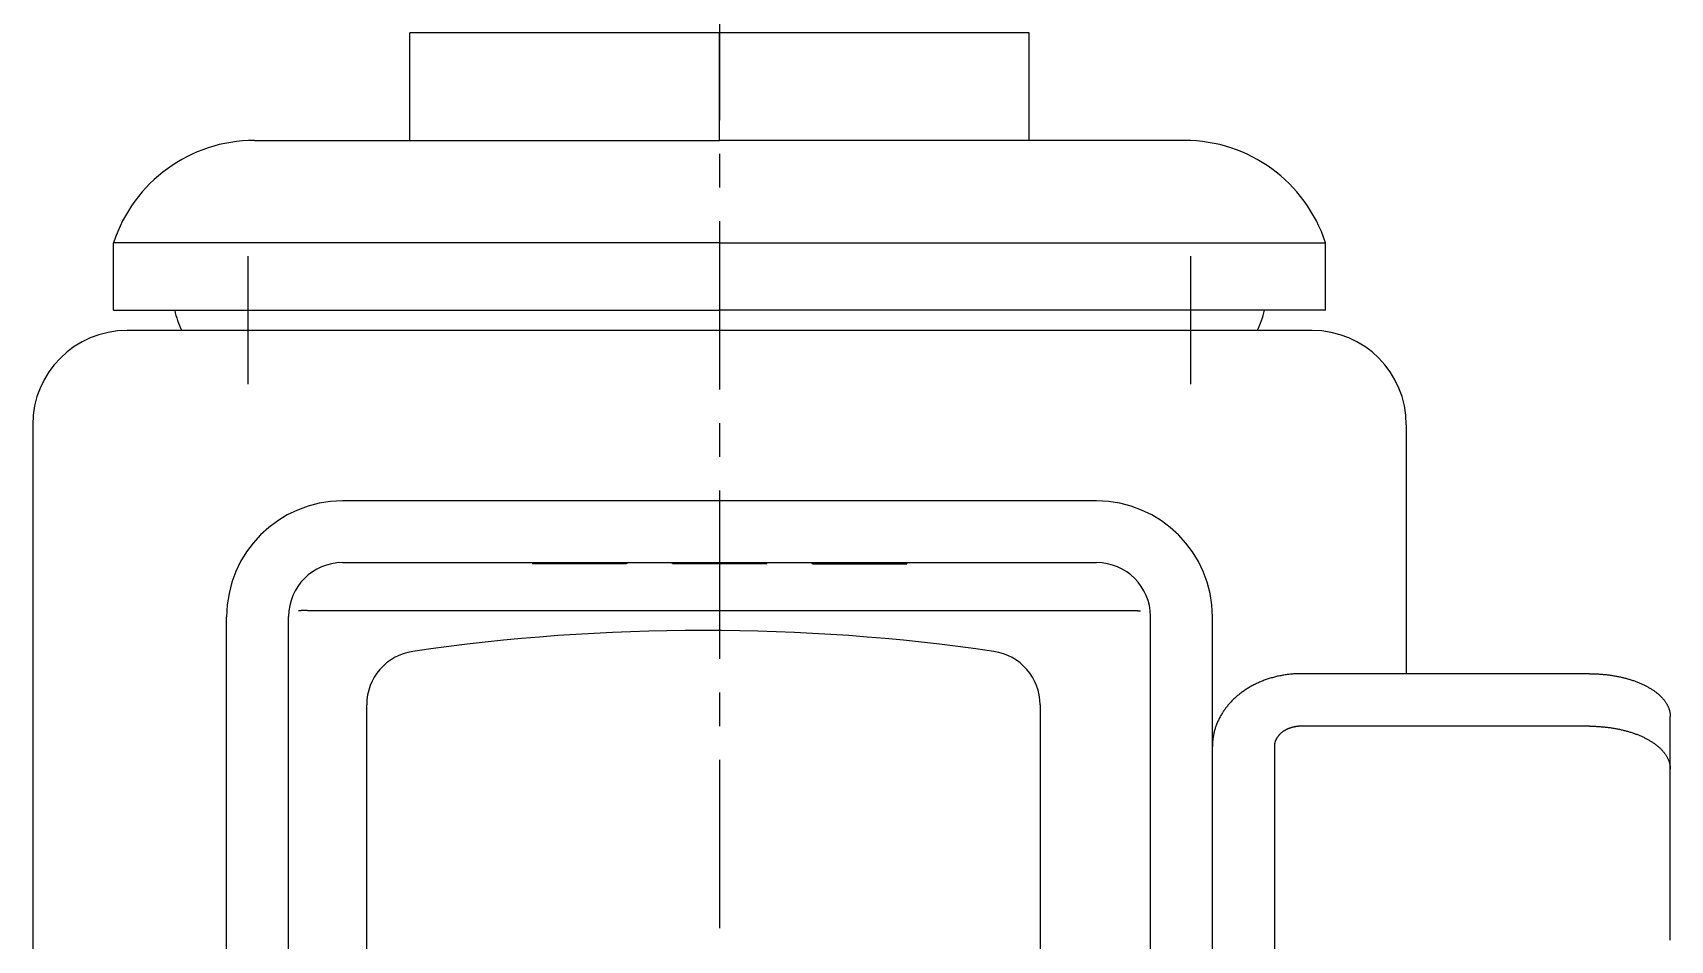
# Model space of a CAD drawing. Extents: x 1 to 224, y -18 to 261.
# Drawn here: x 30.4 to 91.2, y 103.7 to 137.4 of the extents above; entities that cross this region are included whole.
import ezdxf

# ---------------------------------------------------------------- set-up
doc = ezdxf.new("R2010")
doc.units = 0
doc.header["$LTSCALE"] = 5
doc.linetypes.add('CENTER', pattern=[2, 1.25, -0.25, 0.25, -0.25])
doc.layers.get('0').update_dxf_attribs({"linetype": 'CONTINUOUS'})
doc.layers.add('CENTER', color=1, linetype='CENTER')

msp = doc.modelspace()

# ---------------------------------------------------------------- linework, layer by layer
at = {"color": 7, "linetype": 'CONTINUOUS'}
for p, q in [((44.353216, 133.427992), (44.353216, 137.427992)), ((67.353216, 137.427992), (44.353216, 137.427992)), ((55.853216, 133.427992), (55.853216, 137.427992)), ((67.353216, 133.427992), (67.353216, 137.427992)), ((38.583895, 133.427992), (55.853216, 133.427992)), ((73.122538, 133.427992), (55.853216, 133.427992)), ((33.353216, 127.127992), (33.353216, 129.627992)), ((55.853216, 129.627992), (33.353216, 129.627992)), ((55.853216, 129.627992), (78.353216, 129.627992)), ((78.353216, 127.127992), (78.353216, 129.627992)), ((33.353216, 127.127992), (55.853216, 127.127992)), ((78.353216, 127.127992), (55.853216, 127.127992)), ((77.853216, 126.371742), (33.853216, 126.371742)), ((30.353216, 122.871742), (30.353216, 99.572241)), ((81.353216, 122.871742), (81.353216, 113.623378)), ((69.853216, 120.0406), (41.853216, 120.0406)), ((41.853216, 117.749352), (69.853216, 117.749352)), ((48.925619, 117.749352), (48.903212, 117.702992)), ((52.389115, 117.702992), (48.903212, 117.702992)), ((50.696426, 117.749352), (50.646163, 117.702992)), ((52.469412, 117.749352), (52.389115, 117.702992)), ((54.110265, 117.702992), (54.08023, 117.749352)), ((57.596168, 117.702992), (54.110265, 117.702992)), ((57.596168, 117.702992), (57.626202, 117.749352)), ((59.23702, 117.749352), (59.317318, 117.702992)), ((59.317318, 117.702992), (62.803221, 117.702992)), ((61.010006, 117.749352), (61.060269, 117.702992)), ((62.780813, 117.749352), (62.803221, 117.702992)), ((37.553216, 66.731742), (37.553216, 115.7406)), ((39.853216, 66.731742), (39.853216, 115.749352)), ((40.553216, 115.971742), (71.153216, 115.971742)), ((71.853216, 101.223267), (71.853216, 115.749352)), ((74.153216, 66.731742), (74.153216, 115.7406)), ((88.153216, 113.623378), (77.453216, 113.623378)), ((42.753216, 77.731742), (42.753216, 112.472658)), ((67.753216, 112.472658), (67.753216, 77.731742)), ((91.153216, 103.724078), (91.153216, 112.03362)), ((88.153216, 111.672867), (77.453216, 111.672867)), ((76.453216, 110.921615), (76.453216, 68.802588))]:
    msp.add_line(p, q, dxfattribs=at)
for points in [[(40.5532, 115.972, 0), (40.5506, 115.972, 0), (40.548, 115.972, 0), (40.5454, 115.972, 0), (40.5427, 115.972, 0), (40.5401, 115.972, 0), (40.5375, 115.972, 0), (40.5349, 115.972, 0), (40.5323, 115.972, 0), (40.5296, 115.972, 0), (40.527, 115.972, 0), (40.5244, 115.972, 0), (40.5218, 115.972, 0), (40.5192, 115.972, 0), (40.5165, 115.972, 0), (40.5139, 115.972, 0), (40.5113, 115.972, 0), (40.5087, 115.971, 0), (40.5061, 115.971, 0), (40.5035, 115.971, 0), (40.5008, 115.971, 0), (40.4982, 115.971, 0), (40.4956, 115.971, 0), (40.493, 115.971, 0), (40.4904, 115.971, 0), (40.4877, 115.971, 0), (40.4851, 115.971, 0), (40.4825, 115.971, 0), (40.4799, 115.971, 0), (40.4773, 115.971, 0), (40.4746, 115.971, 0), (40.472, 115.971, 0), (40.4694, 115.971, 0), (40.4668, 115.971, 0), (40.4642, 115.971, 0), (40.4615, 115.971, 0), (40.4589, 115.971, 0), (40.4563, 115.971, 0), (40.4537, 115.97, 0), (40.4511, 115.97, 0), (40.4485, 115.97, 0), (40.4458, 115.97, 0), (40.4432, 115.97, 0), (40.4406, 115.97, 0), (40.438, 115.97, 0), (40.4354, 115.97, 0), (40.4327, 115.97, 0), (40.4301, 115.97, 0), (40.4275, 115.97, 0), (40.4249, 115.97, 0), (40.4223, 115.969, 0), (40.4196, 115.969, 0), (40.417, 115.969, 0), (40.4144, 115.969, 0), (40.4118, 115.969, 0), (40.4092, 115.969, 0), (40.4066, 115.969, 0), (40.4039, 115.969, 0), (40.4013, 115.969, 0), (40.3987, 115.969, 0), (40.3961, 115.968, 0), (40.3935, 115.968, 0), (40.3908, 115.968, 0), (40.3882, 115.968, 0), (40.3856, 115.968, 0), (40.383, 115.968, 0), (40.3804, 115.968, 0), (40.3777, 115.968, 0), (40.3751, 115.968, 0), (40.3725, 115.967, 0), (40.3699, 115.967, 0), (40.3673, 115.967, 0), (40.3647, 115.967, 0), (40.362, 115.967, 0), (40.3594, 115.967, 0), (40.3568, 115.967, 0), (40.3542, 115.967, 0), (40.3516, 115.966, 0), (40.3489, 115.966, 0), (40.3463, 115.966, 0), (40.3437, 115.966, 0), (40.3411, 115.966, 0), (40.3385, 115.966, 0), (40.3359, 115.966, 0), (40.3332, 115.965, 0), (40.3306, 115.965, 0), (40.328, 115.965, 0), (40.3254, 115.965, 0), (40.3228, 115.965, 0), (40.3201, 115.965, 0), (40.3175, 115.964, 0), (40.3149, 115.964, 0), (40.3123, 115.964, 0), (40.3097, 115.964, 0), (40.3071, 115.964, 0), (40.3044, 115.964, 0), (40.3018, 115.963, 0), (40.2992, 115.963, 0), (40.2966, 115.963, 0), (40.294, 115.963, 0), (40.2914, 115.963, 0), (40.2887, 115.963, 0), (40.2861, 115.962, 0), (40.2835, 115.962, 0), (40.2809, 115.962, 0), (40.2783, 115.962, 0), (40.2756, 115.962, 0), (40.273, 115.961, 0), (40.2704, 115.961, 0), (40.2678, 115.961, 0), (40.2652, 115.961, 0), (40.2626, 115.961, 0), (40.2599, 115.96, 0), (40.2573, 115.96, 0), (40.2547, 115.96, 0), (40.2521, 115.96, 0), (40.2495, 115.96, 0), (40.2469, 115.959, 0), (40.2442, 115.959, 0), (40.2416, 115.959, 0), (40.239, 115.959, 0), (40.2364, 115.959, 0), (40.2338, 115.958, 0), (40.2312, 115.958, 0), (40.2285, 115.958, 0), (40.2259, 115.958, 0), (40.2233, 115.957, 0), (40.2207, 115.957, 0), (40.2181, 115.957, 0)], [(71.1532, 115.972, 0), (71.1558, 115.972, 0), (71.1585, 115.972, 0), (71.1611, 115.972, 0), (71.1637, 115.972, 0), (71.1663, 115.972, 0), (71.1689, 115.972, 0), (71.1715, 115.972, 0), (71.1742, 115.972, 0), (71.1768, 115.972, 0), (71.1794, 115.972, 0), (71.182, 115.972, 0), (71.1846, 115.972, 0), (71.1873, 115.972, 0), (71.1899, 115.972, 0), (71.1925, 115.972, 0), (71.1951, 115.972, 0), (71.1977, 115.971, 0), (71.2004, 115.971, 0), (71.203, 115.971, 0), (71.2056, 115.971, 0), (71.2082, 115.971, 0), (71.2108, 115.971, 0), (71.2135, 115.971, 0), (71.2161, 115.971, 0), (71.2187, 115.971, 0), (71.2213, 115.971, 0), (71.2239, 115.971, 0), (71.2266, 115.971, 0), (71.2292, 115.971, 0), (71.2318, 115.971, 0), (71.2344, 115.971, 0), (71.237, 115.971, 0), (71.2396, 115.971, 0), (71.2423, 115.971, 0), (71.2449, 115.971, 0), (71.2475, 115.971, 0), (71.2501, 115.971, 0), (71.2527, 115.97, 0), (71.2554, 115.97, 0), (71.258, 115.97, 0), (71.2606, 115.97, 0), (71.2632, 115.97, 0), (71.2658, 115.97, 0), (71.2685, 115.97, 0), (71.2711, 115.97, 0), (71.2737, 115.97, 0), (71.2763, 115.97, 0), (71.2789, 115.97, 0), (71.2815, 115.97, 0), (71.2842, 115.969, 0), (71.2868, 115.969, 0), (71.2894, 115.969, 0), (71.292, 115.969, 0), (71.2946, 115.969, 0), (71.2973, 115.969, 0), (71.2999, 115.969, 0), (71.3025, 115.969, 0), (71.3051, 115.969, 0), (71.3077, 115.969, 0), (71.3104, 115.968, 0), (71.313, 115.968, 0), (71.3156, 115.968, 0), (71.3182, 115.968, 0), (71.3208, 115.968, 0), (71.3234, 115.968, 0), (71.3261, 115.968, 0), (71.3287, 115.968, 0), (71.3313, 115.968, 0), (71.3339, 115.967, 0), (71.3365, 115.967, 0), (71.3392, 115.967, 0), (71.3418, 115.967, 0), (71.3444, 115.967, 0), (71.347, 115.967, 0), (71.3496, 115.967, 0), (71.3522, 115.967, 0), (71.3549, 115.966, 0), (71.3575, 115.966, 0), (71.3601, 115.966, 0), (71.3627, 115.966, 0), (71.3653, 115.966, 0), (71.368, 115.966, 0), (71.3706, 115.966, 0), (71.3732, 115.965, 0), (71.3758, 115.965, 0), (71.3784, 115.965, 0), (71.381, 115.965, 0), (71.3837, 115.965, 0), (71.3863, 115.965, 0), (71.3889, 115.964, 0), (71.3915, 115.964, 0), (71.3941, 115.964, 0), (71.3968, 115.964, 0), (71.3994, 115.964, 0), (71.402, 115.964, 0), (71.4046, 115.963, 0), (71.4072, 115.963, 0), (71.4098, 115.963, 0), (71.4125, 115.963, 0), (71.4151, 115.963, 0), (71.4177, 115.963, 0), (71.4203, 115.962, 0), (71.4229, 115.962, 0), (71.4256, 115.962, 0), (71.4282, 115.962, 0), (71.4308, 115.962, 0), (71.4334, 115.961, 0), (71.436, 115.961, 0), (71.4386, 115.961, 0), (71.4413, 115.961, 0), (71.4439, 115.961, 0), (71.4465, 115.96, 0), (71.4491, 115.96, 0), (71.4517, 115.96, 0), (71.4543, 115.96, 0), (71.457, 115.96, 0), (71.4596, 115.959, 0), (71.4622, 115.959, 0), (71.4648, 115.959, 0), (71.4674, 115.959, 0), (71.47, 115.959, 0), (71.4727, 115.958, 0), (71.4753, 115.958, 0), (71.4779, 115.958, 0), (71.4805, 115.958, 0), (71.4831, 115.957, 0), (71.4857, 115.957, 0), (71.4884, 115.957, 0)], [(77.4532, 113.623, 0), (77.4127, 113.623, 0), (77.3722, 113.623, 0), (77.3318, 113.622, 0), (77.2913, 113.62, 0), (77.2509, 113.618, 0), (77.2105, 113.616, 0), (77.1701, 113.613, 0), (77.1298, 113.61, 0), (77.0895, 113.607, 0), (77.0493, 113.603, 0), (77.0091, 113.599, 0), (76.969, 113.594, 0), (76.929, 113.589, 0), (76.889, 113.584, 0), (76.8492, 113.578, 0), (76.8094, 113.571, 0), (76.7697, 113.565, 0), (76.7302, 113.558, 0), (76.6907, 113.55, 0), (76.6514, 113.542, 0), (76.6122, 113.534, 0), (76.5731, 113.526, 0), (76.5341, 113.516, 0), (76.4953, 113.507, 0), (76.4566, 113.497, 0), (76.4181, 113.487, 0), (76.3797, 113.476, 0), (76.3415, 113.465, 0), (76.3034, 113.454, 0), (76.2656, 113.442, 0), (76.2279, 113.43, 0), (76.1904, 113.418, 0), (76.153, 113.405, 0), (76.1159, 113.392, 0), (76.079, 113.378, 0), (76.0423, 113.364, 0), (76.0058, 113.35, 0), (75.9695, 113.335, 0), (75.9334, 113.32, 0), (75.8976, 113.304, 0), (75.862, 113.289, 0), (75.8267, 113.272, 0), (75.7915, 113.256, 0), (75.7567, 113.239, 0), (75.7221, 113.222, 0), (75.6877, 113.204, 0), (75.6536, 113.186, 0), (75.6198, 113.168, 0), (75.5863, 113.149, 0), (75.553, 113.131, 0), (75.5201, 113.111, 0), (75.4874, 113.092, 0), (75.455, 113.072, 0), (75.423, 113.052, 0), (75.3912, 113.031, 0), (75.3597, 113.01, 0), (75.3286, 112.989, 0), (75.2977, 112.967, 0), (75.2672, 112.946, 0), (75.2371, 112.923, 0), (75.2072, 112.901, 0), (75.1777, 112.878, 0), (75.1486, 112.855, 0), (75.1198, 112.832, 0), (75.0913, 112.808, 0), (75.0632, 112.785, 0), (75.0355, 112.76, 0), (75.0081, 112.736, 0), (74.9811, 112.711, 0), (74.9544, 112.686, 0), (74.9282, 112.661, 0), (74.9023, 112.636, 0), (74.8768, 112.61, 0), (74.8517, 112.584, 0), (74.827, 112.558, 0), (74.8026, 112.531, 0), (74.7787, 112.504, 0), (74.7552, 112.477, 0), (74.7321, 112.45, 0), (74.7094, 112.423, 0), (74.6871, 112.395, 0), (74.6652, 112.367, 0), (74.6437, 112.339, 0), (74.6227, 112.311, 0), (74.6021, 112.282, 0), (74.5819, 112.253, 0), (74.5622, 112.224, 0), (74.5429, 112.195, 0), (74.524, 112.166, 0), (74.5056, 112.136, 0), (74.4876, 112.107, 0), (74.4701, 112.077, 0), (74.453, 112.047, 0), (74.4363, 112.016, 0), (74.4201, 111.986, 0), (74.4044, 111.956, 0), (74.3891, 111.925, 0), (74.3743, 111.894, 0), (74.36, 111.863, 0), (74.3461, 111.832, 0), (74.3327, 111.801, 0), (74.3198, 111.769, 0), (74.3073, 111.738, 0), (74.2953, 111.706, 0), (74.2838, 111.674, 0), (74.2728, 111.642, 0), (74.2622, 111.61, 0), (74.2521, 111.578, 0), (74.2425, 111.546, 0), (74.2334, 111.514, 0), (74.2248, 111.481, 0), (74.2166, 111.449, 0), (74.209, 111.416, 0), (74.2018, 111.384, 0), (74.1951, 111.351, 0), (74.1889, 111.318, 0), (74.1832, 111.285, 0), (74.178, 111.252, 0), (74.1733, 111.219, 0), (74.1691, 111.186, 0), (74.1654, 111.153, 0), (74.1622, 111.12, 0), (74.1594, 111.087, 0), (74.1572, 111.054, 0), (74.1555, 111.021, 0), (74.1542, 110.988, 0), (74.1535, 110.955, 0), (74.1532, 110.922, 0)], [(88.1532, 113.623, 0), (88.19, 113.623, 0), (88.2268, 113.623, 0), (88.2636, 113.622, 0), (88.3004, 113.621, 0), (88.3372, 113.62, 0), (88.3739, 113.619, 0), (88.4106, 113.618, 0), (88.4473, 113.616, 0), (88.4839, 113.614, 0), (88.5204, 113.611, 0), (88.557, 113.609, 0), (88.5934, 113.606, 0), (88.6298, 113.603, 0), (88.6661, 113.6, 0), (88.7023, 113.597, 0), (88.7385, 113.593, 0), (88.7746, 113.589, 0), (88.8105, 113.585, 0), (88.8464, 113.58, 0), (88.8822, 113.576, 0), (88.9178, 113.571, 0), (88.9534, 113.566, 0), (88.9888, 113.56, 0), (89.0241, 113.555, 0), (89.0592, 113.549, 0), (89.0943, 113.543, 0), (89.1291, 113.537, 0), (89.1639, 113.53, 0), (89.1985, 113.524, 0), (89.2329, 113.517, 0), (89.2672, 113.51, 0), (89.3013, 113.502, 0), (89.3352, 113.495, 0), (89.3689, 113.487, 0), (89.4025, 113.479, 0), (89.4359, 113.471, 0), (89.4691, 113.462, 0), (89.502, 113.454, 0), (89.5348, 113.445, 0), (89.5674, 113.436, 0), (89.5998, 113.426, 0), (89.6319, 113.417, 0), (89.6638, 113.407, 0), (89.6955, 113.397, 0), (89.727, 113.387, 0), (89.7582, 113.377, 0), (89.7892, 113.366, 0), (89.8199, 113.355, 0), (89.8504, 113.345, 0), (89.8806, 113.333, 0), (89.9106, 113.322, 0), (89.9403, 113.311, 0), (89.9697, 113.299, 0), (89.9989, 113.287, 0), (90.0278, 113.275, 0), (90.0564, 113.263, 0), (90.0847, 113.25, 0), (90.1127, 113.237, 0), (90.1405, 113.225, 0), (90.1679, 113.212, 0), (90.195, 113.198, 0), (90.2218, 113.185, 0), (90.2483, 113.171, 0), (90.2745, 113.158, 0), (90.3004, 113.144, 0), (90.326, 113.13, 0), (90.3512, 113.116, 0), (90.3761, 113.101, 0), (90.4006, 113.087, 0), (90.4248, 113.072, 0), (90.4487, 113.057, 0), (90.4722, 113.042, 0), (90.4954, 113.027, 0), (90.5183, 113.012, 0), (90.5407, 112.996, 0), (90.5628, 112.981, 0), (90.5846, 112.965, 0), (90.606, 112.949, 0), (90.627, 112.933, 0), (90.6476, 112.917, 0), (90.6679, 112.901, 0), (90.6878, 112.884, 0), (90.7073, 112.868, 0), (90.7264, 112.851, 0), (90.7451, 112.834, 0), (90.7635, 112.817, 0), (90.7814, 112.8, 0), (90.799, 112.783, 0), (90.8161, 112.766, 0), (90.8329, 112.748, 0), (90.8492, 112.731, 0), (90.8652, 112.713, 0), (90.8807, 112.696, 0), (90.8958, 112.678, 0), (90.9106, 112.66, 0), (90.9249, 112.642, 0), (90.9387, 112.624, 0), (90.9522, 112.606, 0), (90.9652, 112.588, 0), (90.9778, 112.569, 0), (90.99, 112.551, 0), (91.0018, 112.532, 0), (91.0131, 112.514, 0), (91.024, 112.495, 0), (91.0345, 112.476, 0), (91.0445, 112.458, 0), (91.0541, 112.439, 0), (91.0633, 112.42, 0), (91.072, 112.401, 0), (91.0803, 112.382, 0), (91.0882, 112.363, 0), (91.0956, 112.344, 0), (91.1025, 112.325, 0), (91.109, 112.305, 0), (91.1151, 112.286, 0), (91.1207, 112.267, 0), (91.1259, 112.248, 0), (91.1307, 112.228, 0), (91.1349, 112.209, 0), (91.1388, 112.189, 0), (91.1422, 112.17, 0), (91.1451, 112.151, 0), (91.1476, 112.131, 0), (91.1496, 112.112, 0), (91.1512, 112.092, 0), (91.1523, 112.073, 0), (91.153, 112.053, 0), (91.1532, 112.034, 0)], [(77.4532, 111.673, 0), (77.4409, 111.673, 0), (77.4287, 111.673, 0), (77.4164, 111.672, 0), (77.4041, 111.672, 0), (77.3919, 111.671, 0), (77.3797, 111.671, 0), (77.3674, 111.67, 0), (77.3552, 111.669, 0), (77.343, 111.668, 0), (77.3308, 111.667, 0), (77.3186, 111.666, 0), (77.3065, 111.665, 0), (77.2944, 111.663, 0), (77.2823, 111.662, 0), (77.2702, 111.66, 0), (77.2581, 111.658, 0), (77.2461, 111.657, 0), (77.2341, 111.655, 0), (77.2222, 111.653, 0), (77.2102, 111.65, 0), (77.1984, 111.648, 0), (77.1865, 111.646, 0), (77.1747, 111.643, 0), (77.1629, 111.641, 0), (77.1512, 111.638, 0), (77.1395, 111.635, 0), (77.1279, 111.632, 0), (77.1163, 111.629, 0), (77.1048, 111.626, 0), (77.0933, 111.623, 0), (77.0819, 111.619, 0), (77.0705, 111.616, 0), (77.0592, 111.612, 0), (77.048, 111.608, 0), (77.0368, 111.605, 0), (77.0257, 111.601, 0), (77.0146, 111.597, 0), (77.0036, 111.593, 0), (76.9927, 111.588, 0), (76.9818, 111.584, 0), (76.971, 111.58, 0), (76.9603, 111.575, 0), (76.9497, 111.571, 0), (76.9391, 111.566, 0), (76.9286, 111.561, 0), (76.9182, 111.556, 0), (76.9079, 111.551, 0), (76.8976, 111.546, 0), (76.8875, 111.541, 0), (76.8774, 111.536, 0), (76.8674, 111.53, 0), (76.8575, 111.525, 0), (76.8477, 111.519, 0), (76.838, 111.514, 0), (76.8284, 111.508, 0), (76.8188, 111.502, 0), (76.8094, 111.496, 0), (76.8, 111.49, 0), (76.7908, 111.484, 0), (76.7817, 111.478, 0), (76.7726, 111.472, 0), (76.7637, 111.466, 0), (76.7548, 111.459, 0), (76.7461, 111.453, 0), (76.7375, 111.446, 0), (76.729, 111.44, 0), (76.7206, 111.433, 0), (76.7123, 111.426, 0), (76.7041, 111.419, 0), (76.696, 111.412, 0), (76.688, 111.405, 0), (76.6802, 111.398, 0), (76.6725, 111.391, 0), (76.6649, 111.384, 0), (76.6574, 111.377, 0), (76.65, 111.369, 0), (76.6428, 111.362, 0), (76.6356, 111.354, 0), (76.6286, 111.347, 0), (76.6217, 111.339, 0), (76.615, 111.331, 0), (76.6084, 111.324, 0), (76.6019, 111.316, 0), (76.5955, 111.308, 0), (76.5892, 111.3, 0), (76.5831, 111.292, 0), (76.5771, 111.284, 0), (76.5713, 111.276, 0), (76.5656, 111.268, 0), (76.56, 111.259, 0), (76.5545, 111.251, 0), (76.5492, 111.243, 0), (76.544, 111.234, 0), (76.539, 111.226, 0), (76.5341, 111.218, 0), (76.5293, 111.209, 0), (76.5247, 111.201, 0), (76.5202, 111.192, 0), (76.5159, 111.183, 0), (76.5117, 111.175, 0), (76.5076, 111.166, 0), (76.5037, 111.157, 0), (76.4999, 111.148, 0), (76.4963, 111.14, 0), (76.4928, 111.131, 0), (76.4894, 111.122, 0), (76.4862, 111.113, 0), (76.4832, 111.104, 0), (76.4803, 111.095, 0), (76.4775, 111.086, 0), (76.4749, 111.077, 0), (76.4724, 111.068, 0), (76.4701, 111.059, 0), (76.4679, 111.05, 0), (76.4659, 111.041, 0), (76.464, 111.032, 0), (76.4623, 111.023, 0), (76.4607, 111.014, 0), (76.4593, 111.004, 0), (76.458, 110.995, 0), (76.4569, 110.986, 0), (76.4559, 110.977, 0), (76.4551, 110.968, 0), (76.4544, 110.958, 0), (76.4539, 110.949, 0), (76.4535, 110.94, 0), (76.4533, 110.931, 0), (76.4532, 110.922, 0)], [(88.1532, 111.673, 0), (88.19, 111.673, 0), (88.2268, 111.672, 0), (88.2636, 111.672, 0), (88.3004, 111.671, 0), (88.3372, 111.67, 0), (88.3739, 111.669, 0), (88.4106, 111.667, 0), (88.4473, 111.665, 0), (88.4839, 111.663, 0), (88.5204, 111.661, 0), (88.557, 111.658, 0), (88.5934, 111.656, 0), (88.6298, 111.653, 0), (88.6661, 111.649, 0), (88.7023, 111.646, 0), (88.7385, 111.642, 0), (88.7746, 111.638, 0), (88.8105, 111.634, 0), (88.8464, 111.63, 0), (88.8822, 111.625, 0), (88.9178, 111.62, 0), (88.9534, 111.615, 0), (88.9888, 111.61, 0), (89.0241, 111.604, 0), (89.0592, 111.599, 0), (89.0943, 111.593, 0), (89.1291, 111.586, 0), (89.1639, 111.58, 0), (89.1985, 111.573, 0), (89.2329, 111.566, 0), (89.2672, 111.559, 0), (89.3013, 111.552, 0), (89.3352, 111.544, 0), (89.3689, 111.536, 0), (89.4025, 111.528, 0), (89.4359, 111.52, 0), (89.4691, 111.512, 0), (89.502, 111.503, 0), (89.5348, 111.494, 0), (89.5674, 111.485, 0), (89.5998, 111.476, 0), (89.6319, 111.466, 0), (89.6638, 111.457, 0), (89.6955, 111.447, 0), (89.727, 111.437, 0), (89.7582, 111.426, 0), (89.7892, 111.416, 0), (89.8199, 111.405, 0), (89.8504, 111.394, 0), (89.8806, 111.383, 0), (89.9106, 111.372, 0), (89.9403, 111.36, 0), (89.9697, 111.348, 0), (89.9989, 111.336, 0), (90.0278, 111.324, 0), (90.0564, 111.312, 0), (90.0847, 111.3, 0), (90.1127, 111.287, 0), (90.1405, 111.274, 0), (90.1679, 111.261, 0), (90.195, 111.248, 0), (90.2218, 111.234, 0), (90.2483, 111.221, 0), (90.2745, 111.207, 0), (90.3004, 111.193, 0), (90.326, 111.179, 0), (90.3512, 111.165, 0), (90.3761, 111.151, 0), (90.4006, 111.136, 0), (90.4248, 111.121, 0), (90.4487, 111.107, 0), (90.4722, 111.092, 0), (90.4954, 111.076, 0), (90.5183, 111.061, 0), (90.5407, 111.046, 0), (90.5628, 111.03, 0), (90.5846, 111.014, 0), (90.606, 110.999, 0), (90.627, 110.982, 0), (90.6476, 110.966, 0), (90.6679, 110.95, 0), (90.6878, 110.934, 0), (90.7073, 110.917, 0), (90.7264, 110.9, 0), (90.7451, 110.884, 0), (90.7635, 110.867, 0), (90.7814, 110.85, 0), (90.799, 110.833, 0), (90.8161, 110.815, 0), (90.8329, 110.798, 0), (90.8492, 110.78, 0), (90.8652, 110.763, 0), (90.8807, 110.745, 0), (90.8958, 110.727, 0), (90.9106, 110.709, 0), (90.9249, 110.691, 0), (90.9387, 110.673, 0), (90.9522, 110.655, 0), (90.9652, 110.637, 0), (90.9778, 110.619, 0), (90.99, 110.6, 0), (91.0018, 110.582, 0), (91.0131, 110.563, 0), (91.024, 110.545, 0), (91.0345, 110.526, 0), (91.0445, 110.507, 0), (91.0541, 110.488, 0), (91.0633, 110.469, 0), (91.072, 110.45, 0), (91.0803, 110.431, 0), (91.0882, 110.412, 0), (91.0956, 110.393, 0), (91.1025, 110.374, 0), (91.109, 110.355, 0), (91.1151, 110.336, 0), (91.1207, 110.316, 0), (91.1259, 110.297, 0), (91.1307, 110.278, 0), (91.1349, 110.258, 0), (91.1388, 110.239, 0), (91.1422, 110.22, 0), (91.1451, 110.2, 0), (91.1476, 110.181, 0), (91.1496, 110.161, 0), (91.1512, 110.142, 0), (91.1523, 110.122, 0), (91.153, 110.103, 0), (91.1532, 110.083, 0)]]:
    msp.add_polyline3d(points, dxfattribs=at)
for centre, radius, start, end in [((38.583895, 127.927992), 5.5, 90, 161.995547), ((73.122538, 127.927992), 5.5, 18.004453, 90), ((38.353216, 127.649992), 2.778, 190.830546, 207.395702), ((73.353216, 127.649992), 2.778, 332.604298, 349.169454), ((33.853216, 122.871742), 3.5, 90, 180), ((77.853216, 122.871742), 3.5, 0, 90), ((41.853216, 115.7406), 4.3, 90, 180), ((69.853216, 115.7406), 4.3, 0, 90), ((41.853216, 115.749352), 2, 90, 180), ((69.853216, 115.749352), 2, 0, 90), ((55.253216, 40.231742), 75, 81.730142, 98.269858), ((44.753216, 112.472658), 2, 98.269858, 180), ((65.753216, 112.472658), 2, 0, 81.730142)]:
    msp.add_arc(centre, radius, start, end, dxfattribs=at)
at = {"layer": 'CENTER', "color": 1, "linetype": 'CENTER'}
for p, q in [((55.853216, 180.427992), (55.853216, 37.231742)), ((38.353216, 124.371742), (38.353216, 129.127992)), ((73.353216, 124.371742), (73.353216, 129.127992))]:
    msp.add_line(p, q, dxfattribs=at)

doc.saveas('drawing.dxf')
